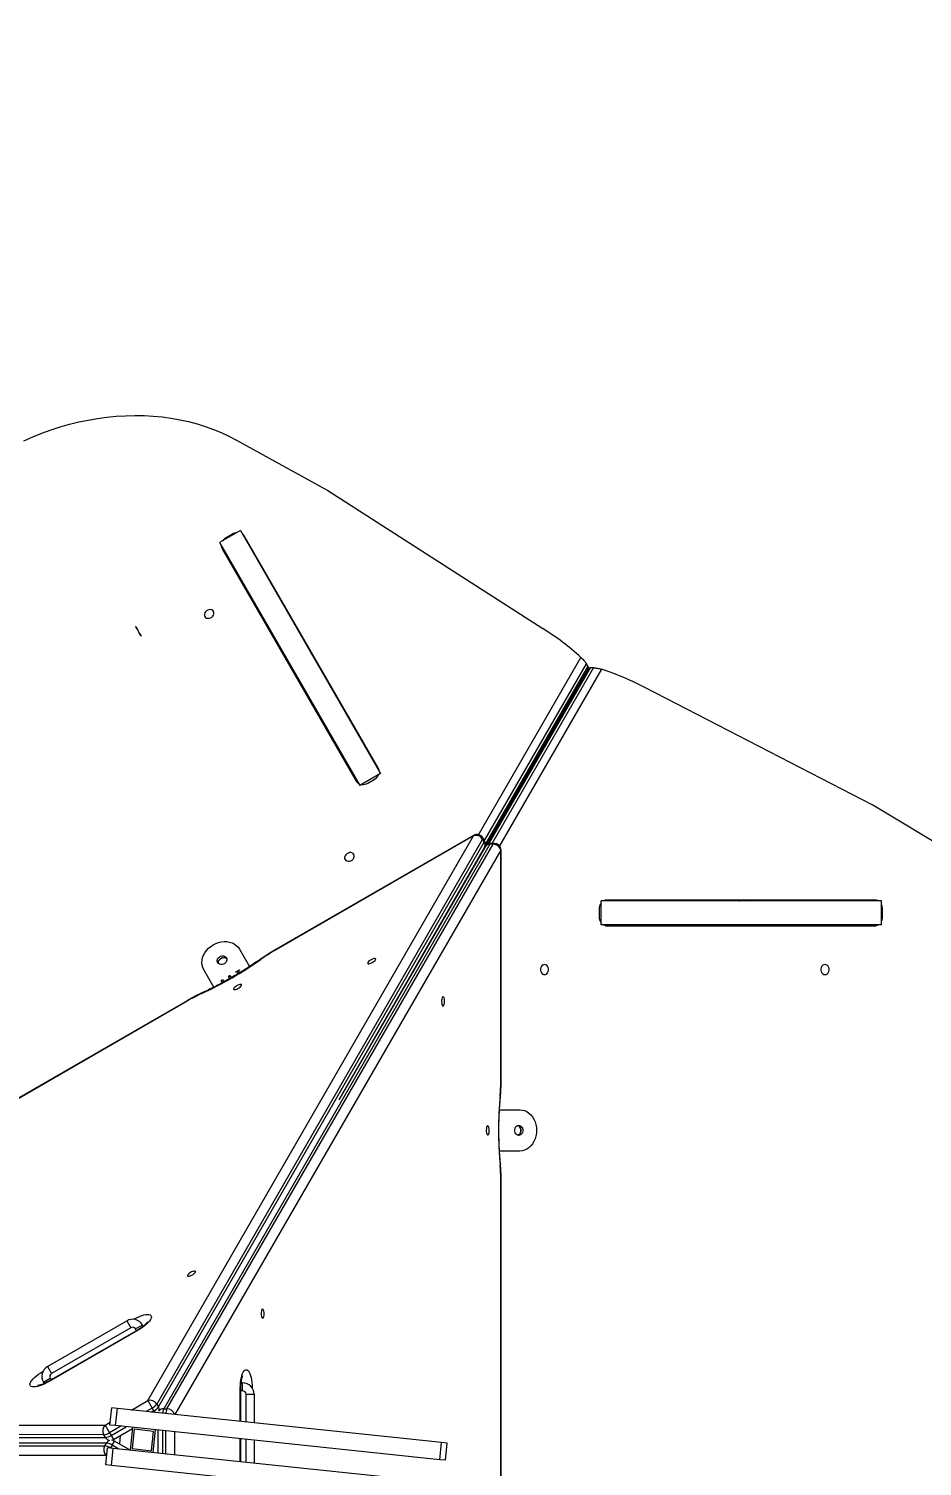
# Model space of a CAD drawing. Header units: millimetres. Extents: x -10881 to 8954, y -8695 to 5624.
# Drawn here: x -1086 to -306, y -1479 to -223 of the extents above; entities that cross this region are included whole.
import ezdxf

# ---------------------------------------------------------------- set-up
doc = ezdxf.new("R2010")
doc.units = ezdxf.units.MM
for name, color, linetype in [('DIKOM_ОБЪЕКТ', 7, 'Continuous'), ('DIKOM_РАЗМЕР_ЗОНА', 7, 'Continuous'), ('DIKOM_РАЗМЕР_ОБЪЕКТА', 7, 'Continuous')]:
    doc.layers.add(name, color=color, linetype=linetype)
doc.styles.add('style1', font='arial.ttf', dxfattribs={"width": 0.8})
doc.dimstyles.new('1-50', dxfattribs={"dimtxt": 300, "dimasz": 200, "dimexe": 100, "dimexo": 0, "dimgap": 100, "dimtad": 1, "dimtxsty": 'style1', "dimcen": 200, "dimclrd": 7, "dimclre": 7, "dimclrt": 7, "dimadec": 1, "dimazin": 2, "dimtfac": 1, "dimtmove": 0, "dimatfit": 2, "dimfxl": 0, "dimlwd": 25, "dimlwe": 18, "dimarcsym": 0})

# ---------------------------------------------------------------- blocks, each defined once
blk = doc.blocks.new('*D10')
at = {"layer": 'Defpoints', "color": 0, "transparency": 16777216}
for p in [(-7152.7, 2730.8), (7385.2, 911.3), (7385.2, -7693.8)]:
    blk.add_point(p, dxfattribs=at)
at = {"layer": 'DIKOM_РАЗМЕР_ОБЪЕКТА', "color": 7, "lineweight": 18, "transparency": 16777216}
for p, q in [((-7152.7, 2730.8), (-7152.7, -7793.8)), ((7385.2, 911.3), (7385.2, -7793.8))]:
    blk.add_line(p, q, dxfattribs=at)
at = {"layer": 'DIKOM_РАЗМЕР_ОБЪЕКТА', "color": 7, "lineweight": 25, "transparency": 16777216}
blk.add_line((-6952.7, -7693.8), (7185.2, -7693.8), dxfattribs=at)
at = {"layer": 'DIKOM_РАЗМЕР_ОБЪЕКТА', "color": 7, "transparency": 16777216}
for points in [[(-6952.7, -7660.4), (-6952.7, -7727.1), (-7152.7, -7693.8)], [(7185.2, -7660.4), (7185.2, -7727.1), (7385.2, -7693.8)]]:
    blk.add_solid(points, dxfattribs=at)
at = {"layer": 'DIKOM_РАЗМЕР_ОБЪЕКТА', "color": 7, "transparency": 16777216, "insert": (116.2, -7440.6), "char_height": 300, "attachment_point": 5, "style": 'style1'}
blk.add_mtext('14500', dxfattribs=at)
blk = doc.blocks.new('*D12')
at = {"layer": 'Defpoints', "color": 0, "transparency": 16777216}
for p in [(-9113.3, 3014), (8954.2, 2756.5), (8954.2, -8594.5)]:
    blk.add_point(p, dxfattribs=at)
at = {"layer": 'DIKOM_РАЗМЕР_ЗОНА', "color": 7, "lineweight": 18, "transparency": 16777216}
for p, q in [((-9113.3, 3014), (-9113.3, -8694.5)), ((8954.2, 2756.5), (8954.2, -8694.5))]:
    blk.add_line(p, q, dxfattribs=at)
at = {"layer": 'DIKOM_РАЗМЕР_ЗОНА', "color": 7, "lineweight": 25, "transparency": 16777216}
blk.add_line((-8913.3, -8594.5), (8754.2, -8594.5), dxfattribs=at)
at = {"layer": 'DIKOM_РАЗМЕР_ЗОНА', "color": 7, "transparency": 16777216}
for points in [[(-8913.3, -8561.2), (-8913.3, -8627.8), (-9113.3, -8594.5)], [(8754.2, -8561.2), (8754.2, -8627.8), (8954.2, -8594.5)]]:
    blk.add_solid(points, dxfattribs=at)
at = {"layer": 'DIKOM_РАЗМЕР_ЗОНА', "color": 7, "transparency": 16777216, "insert": (-79.6, -8341.3), "char_height": 300, "attachment_point": 5, "style": 'style1'}
blk.add_mtext('18000', dxfattribs=at)

msp = doc.modelspace()

# ---------------------------------------------------------------- linework, layer by layer
at = {"layer": 'DIKOM_ОБЪЕКТ', "color": 7, "linetype": 'Continuous', "lineweight": 15}
for p, q in [((-904.824, -582.683), (-825.068, -626.677)), ((-825.068, -626.677), (-637.178, -747.281)), ((-901.431, -661.777), (-919.618, -672.277)), ((-908.162, -664.719), (-913.704, -667.919)), ((-907.753, -665.427), (-908.162, -664.719)), ((-901.431, -661.777), (-778.881, -874.04)), ((-919.618, -672.277), (-797.068, -884.54)), ((-917.365, -677.58), (-800.125, -880.645)), ((-913.704, -667.919), (-913.296, -668.627)), ((-780.726, -869.445), (-897.966, -666.38)), ((-896.327, -712.753), (-913.766, -682.548)), ((-881.304, -738.639), (-881.91, -738.989)), ((-878.881, -743.067), (-878.972, -742.901)), ((-872.107, -755.968), (-871.501, -755.618)), ((-870.46, -758.82), (-869.854, -758.47)), ((-842.507, -763.837), (-841.294, -764.537)), ((-841.294, -764.537), (-842.507, -763.837)), ((-838.294, -769.733), (-839.507, -769.033)), ((-838.294, -769.734), (-839.507, -769.034)), ((-838.294, -769.735), (-839.506, -769.035)), ((-838.294, -769.735), (-839.506, -769.035)), ((-693.283, -927.396), (-603.867, -772.523)), ((-599.165, -778.035), (-688.295, -932.414)), ((-599.165, -778.035), (-597.723, -780.532)), ((-687.714, -937.737), (-597.427, -781.356)), ((-687.346, -935.764), (-597.723, -780.532)), ((-596.735, -781.768), (-685.829, -936.083)), ((-595.868, -781.603), (-684.702, -935.468)), ((-681.556, -935.012), (-592.985, -781.603)), ((-585.86, -782.919), (-674.935, -937.202)), ((-592.985, -781.603), (-595.868, -781.603)), ((-348.953, -901.561), (-547.344, -799.146)), ((-643.611, -861.349), (-642.914, -861.752)), ((-806.594, -868.039), (-807.201, -868.389)), ((-778.881, -874.04), (-797.068, -884.54)), ((-789.929, -882.305), (-784.386, -879.105)), ((-650.414, -874.743), (-651.112, -874.34)), ((-651.111, -874.339), (-650.414, -874.742)), ((-664.329, -898.844), (-665.026, -898.441)), ((-270.976, -948.635), (-348.953, -901.561)), ((-982.266, -1421.76), (-697.602, -928.295)), ((-697.764, -928.014), (-871.528, -1028.336)), ((-697.602, -928.295), (-871.366, -1028.618)), ((-697.764, -928.014), (-697.602, -928.295)), ((-689.757, -931.421), (-974.421, -1424.886)), ((-973.002, -1427.343), (-688.338, -933.878)), ((-683.362, -935.781), (-968.383, -1429.04)), ((-965.546, -1429.04), (-680.525, -935.781)), ((-673.895, -941.012), (-958.779, -1434.032)), ((-687.603, -938.01), (-815.353, -1159.095)), ((-787.654, -1111.158), (-688.148, -938.665)), ((-688.338, -933.878), (-689.757, -931.421)), ((-688.149, -932.667), (-689.568, -930.21)), ((-680.525, -935.781), (-683.362, -935.781)), ((-679.571, -935.012), (-682.408, -935.012)), ((-673.895, -1141.657), (-673.895, -941.012)), ((-673.895, -941.012), (-673.571, -941.012)), ((-673.571, -1141.657), (-673.571, -941.012)), ((-586.269, -1006.244), (-586.269, -985.244)), ((-341.169, -985.244), (-586.269, -985.244)), ((-346.888, -984.544), (-581.367, -984.544)), ((-459.018, -985.244), (-460.231, -984.544)), ((-429.018, -985.244), (-430.231, -984.544)), ((-341.169, -1006.244), (-341.169, -985.244)), ((-587.903, -992.544), (-587.903, -998.944)), ((-340.352, -992.544), (-341.169, -992.544)), ((-341.169, -998.944), (-340.352, -998.944)), ((-340.352, -998.944), (-340.352, -992.544)), ((-341.169, -1006.244), (-586.269, -1006.244)), ((-581.367, -1006.944), (-346.888, -1006.944)), ((-567.216, -1006.944), (-567.216, -1006.244)), ((-440.697, -1006.244), (-440.697, -1006.944)), ((-437.403, -1006.244), (-437.403, -1006.944)), ((-422.661, -1006.46), (-422.656, -1006.244)), ((-417.797, -1006.944), (-417.797, -1006.244)), ((-902.237, -1027.35), (-893.408, -1042.643)), ((-871.528, -1028.336), (-871.366, -1028.618)), ((-924.585, -1060.644), (-933.414, -1045.35)), ((-918.129, -1054.671), (-917.046, -1054.046)), ((-917.049, -1056.541), (-918.129, -1054.671)), ((-917.985, -1054.919), (-916.902, -1054.294)), ((-917.046, -1054.046), (-915.966, -1055.916)), ((-915.966, -1055.916), (-912.598, -1053.972)), ((-912.598, -1053.972), (-912.476, -1054.183)), ((-911.756, -1053.486), (-910.553, -1052.791)), ((-911.626, -1053.711), (-911.756, -1053.486)), ((-911.633, -1050.921), (-910.551, -1050.296)), ((-910.553, -1052.791), (-911.633, -1050.921)), ((-911.49, -1051.169), (-910.407, -1050.544)), ((-910.41, -1053.04), (-910.553, -1052.791)), ((-910.551, -1050.296), (-909.471, -1052.166)), ((-909.471, -1052.166), (-906.103, -1050.222)), ((-909.327, -1052.415), (-909.471, -1052.166)), ((-906.103, -1050.222), (-905.97, -1050.452)), ((-905.379, -1047.309), (-902.131, -1045.434)), ((-905.265, -1047.506), (-905.379, -1047.309)), ((-904.686, -1047.241), (-902.623, -1046.05)), ((-903.113, -1048.733), (-903.557, -1047.964)), ((-902.475, -1047.339), (-902.042, -1048.089)), ((-902.131, -1045.434), (-902.017, -1045.631)), ((-918.251, -1057.236), (-917.049, -1056.541)), ((-915.822, -1056.165), (-915.966, -1055.916)), ((-947.915, -1072.439), (-1339.182, -1298.336)), ((-947.753, -1072.72), (-1339.019, -1298.618)), ((-947.915, -1072.439), (-947.753, -1072.72)), ((-673.895, -1141.657), (-673.571, -1141.657)), ((-675.021, -1167.759), (-657.362, -1167.759)), ((-657.362, -1203.759), (-675.02, -1203.759)), ((-673.895, -1681.657), (-673.895, -1229.862)), ((-673.571, -1229.862), (-673.895, -1229.862)), ((-673.571, -1681.657), (-673.571, -1229.862)), ((-1069.835, -1392.094), (-1000.553, -1352.094)), ((-1000.553, -1352.094), (-997.053, -1358.156)), ((-992.954, -1359.254), (-986.892, -1355.754)), ((-986.892, -1355.754), (-986.263, -1356.844)), ((-990.823, -1359.915), (-1068.765, -1404.915)), ((-990.634, -1360.244), (-1068.576, -1405.244)), ((-997.053, -1358.156), (-1066.335, -1398.156)), ((-992.135, -1360.673), (-992.954, -1359.254)), ((-990.823, -1359.915), (-990.634, -1360.244)), ((-986.046, -1356.653), (-986.328, -1356.731)), ((-1069.835, -1392.094), (-1066.335, -1398.156)), ((-1073.77, -1396.247), (-1073.758, -1396.241)), ((-1073.495, -1405.754), (-1067.433, -1402.254)), ((-1072.803, -1406.953), (-1073.495, -1405.754)), ((-1068.765, -1404.915), (-1068.576, -1405.244)), ((-1067.433, -1402.254), (-1066.613, -1403.673)), ((-900.825, -1406.244), (-899.44, -1406.244)), ((-899.44, -1413.244), (-899.44, -1406.244)), ((-901.458, -1440.056), (-901.458, -1410.759)), ((-901.079, -1410.759), (-901.458, -1410.759)), ((-901.079, -1440.096), (-901.079, -1410.759)), ((-899.44, -1413.244), (-901.079, -1413.244)), ((-896.44, -1416.244), (-889.44, -1416.244)), ((-896.44, -1440.584), (-896.44, -1416.244)), ((-891.07, -1410.759), (-891.07, -1410.773)), ((-889.44, -1416.244), (-889.44, -1441.32)), ((-1015.4, -1443.163), (-1013.832, -1428.245)), ((-1008.859, -1428.768), (-1013.832, -1428.245)), ((-1010.427, -1443.686), (-1008.859, -1428.768)), ((-725.599, -1458.54), (-1008.859, -1428.768)), ((-996.63, -1430.053), (-982.266, -1421.76)), ((-978.454, -1428.362), (-983.732, -1431.409)), ((-982.266, -1421.76), (-978.454, -1428.362)), ((-978.931, -1431.914), (-977.035, -1430.819)), ((-977.035, -1430.819), (-978.454, -1428.362)), ((-977.035, -1430.819), (-976.24, -1432.196)), ((-974.421, -1424.886), (-973.002, -1427.343)), ((-968.383, -1429.04), (-965.546, -1429.04)), ((-1589.17, -1443.042), (-1019.485, -1443.249)), ((-1019.485, -1443.249), (-1015.145, -1440.743)), ((-1019.485, -1443.249), (-1015.674, -1449.85)), ((-1005.833, -1444.169), (-1015.674, -1449.85)), ((-1010.427, -1443.686), (-1015.4, -1443.163)), ((-727.167, -1473.458), (-1010.427, -1443.686)), ((-1020.701, -1451.605), (-1590.386, -1451.399)), ((-1588.967, -1453.856), (-1019.282, -1454.063)), ((-1019.282, -1454.063), (-1020.701, -1451.605)), ((-1015.674, -1449.85), (-1014.255, -1452.308)), ((-1014.255, -1452.308), (-1001.032, -1444.673)), ((-1014.255, -1452.308), (-1012.229, -1455.817)), ((-1012.229, -1455.817), (-995.611, -1446.223)), ((-1006.316, -1452.403), (-1007.077, -1459.646)), ((-995.509, -1445.254), (-997.6, -1465.144)), ((-994.174, -1446.902), (-995.951, -1463.809)), ((-977.267, -1448.679), (-994.174, -1446.902)), ((-979.044, -1465.586), (-977.267, -1448.679)), ((-977.709, -1467.235), (-975.619, -1447.344)), ((-973.429, -1447.575), (-973.429, -1467.685)), ((-969.377, -1448), (-969.377, -1468.111)), ((-966.539, -1468.409), (-966.539, -1448.299)), ((-958.917, -1449.1), (-958.917, -1469.21)), ((-901.458, -1475.249), (-901.458, -1455.139)), ((-901.079, -1475.289), (-901.079, -1455.179)), ((-896.44, -1475.777), (-896.44, -1455.666)), ((-889.44, -1456.402), (-889.44, -1476.512)), ((-1589.546, -1461.575), (-1019.861, -1461.368)), ((-1018.442, -1458.911), (-1588.127, -1459.117)), ((-1019.861, -1461.368), (-1018.442, -1458.911)), ((-1019.058, -1477.972), (-1017.49, -1463.054)), ((-1018.645, -1469.725), (-1018.09, -1468.764)), ((-1012.517, -1463.576), (-1017.49, -1463.054)), ((-1014.948, -1463.321), (-1014.834, -1463.123)), ((-1013.415, -1460.666), (-1014.834, -1463.123)), ((-1014.834, -1463.123), (-1014.39, -1463.38)), ((-1014.085, -1478.494), (-1012.517, -1463.576)), ((-1013.415, -1460.666), (-1011.389, -1457.157)), ((-1007.452, -1464.109), (-1013.415, -1460.666)), ((-729.257, -1493.348), (-1012.517, -1463.576)), ((-997.597, -1465.119), (-1011.389, -1457.157)), ((-995.951, -1463.809), (-979.044, -1465.586)), ((-727.167, -1473.458), (-725.599, -1458.54)), ((-720.626, -1459.063), (-725.599, -1458.54)), ((-722.194, -1473.98), (-720.626, -1459.063)), ((-1018.645, -1469.725), (-1588.33, -1469.931)), ((-1014.085, -1478.494), (-1019.058, -1477.972)), ((-1018.217, -1469.972), (-1018.645, -1469.725)), ((-730.825, -1508.266), (-1014.085, -1478.494)), ((-722.194, -1473.98), (-727.167, -1473.458))]:
    msp.add_line(p, q, dxfattribs=at)
at = {"layer": 'DIKOM_ОБЪЕКТ', "color": 7, "linetype": 'Continuous', "lineweight": 15, "flags": 128}
for points in [[(-1090.523, -583.242), (-1082.72, -579.8), (-1074.821, -576.635), (-1066.838, -573.751), (-1058.786, -571.155), (-1050.678, -568.851), (-1042.53, -566.843), (-1034.354, -565.134), (-1026.166, -563.727), (-1017.979, -562.624), (-1009.808, -561.829), (-1001.666, -561.341), (-993.569, -561.162), (-985.53, -561.292), (-977.563, -561.732), (-969.683, -562.479), (-961.902, -563.533), (-954.234, -564.892), (-946.693, -566.554), (-939.292, -568.516), (-932.043, -570.774), (-924.96, -573.324), (-918.054, -576.163), (-911.338, -579.284), (-904.824, -582.683)], [(-924.868, -732.383), (-925.529, -731.595), (-926.445, -731.049), (-927.542, -730.79), (-928.731, -730.837), (-929.915, -731.189), (-931, -731.815), (-931.896, -732.665), (-932.532, -733.671), (-932.856, -734.751), (-932.841, -735.817), (-932.489, -736.783), (-931.828, -737.571), (-930.912, -738.117), (-929.816, -738.377), (-928.627, -738.329), (-927.442, -737.978), (-926.357, -737.352), (-925.461, -736.501), (-924.825, -735.495), (-924.501, -734.415), (-924.516, -733.349), (-924.868, -732.383)], [(-856.294, -738.556), (-856.569, -738.398), (-857.507, -737.856)], [(-988.071, -753.935), (-988.164, -753.775), (-988.435, -753.305), (-988.865, -752.561), (-989.421, -751.598), (-990.062, -750.487), (-990.742, -749.31), (-991.408, -748.156), (-992.013, -747.108), (-992.511, -746.247), (-992.864, -745.634), (-993.048, -745.316), (-993.048, -745.315), (-992.865, -745.633), (-992.511, -746.246), (-992.013, -747.108), (-991.409, -748.155), (-990.742, -749.309), (-990.063, -750.486), (-989.422, -751.597), (-988.865, -752.56), (-988.435, -753.305), (-988.164, -753.775), (-988.071, -753.935)], [(-838.294, -769.734), (-838.539, -769.592), (-839.507, -769.034)], [(-839.507, -769.034), (-838.539, -769.592), (-838.294, -769.734)], [(-838.294, -769.735), (-838.564, -769.579), (-839.506, -769.035)], [(-839.506, -769.035), (-838.564, -769.578), (-838.294, -769.735)], [(-689.568, -930.21), (-689.489, -930.724), (-689.757, -931.421)], [(-688.338, -933.878), (-688.071, -933.182), (-688.149, -932.667)], [(-682.408, -935.012), (-682.893, -935.201), (-683.362, -935.781)], [(-680.525, -935.781), (-680.055, -935.201), (-679.571, -935.012)], [(-802.318, -944.646), (-802.979, -943.858), (-803.895, -943.312), (-804.991, -943.053), (-806.18, -943.1), (-807.365, -943.452), (-808.45, -944.078), (-809.346, -944.928), (-809.982, -945.934), (-810.306, -947.014), (-810.291, -948.08), (-809.939, -949.046), (-809.278, -949.834), (-808.362, -950.38), (-807.265, -950.64), (-806.076, -950.592), (-804.892, -950.241), (-803.807, -949.615), (-802.911, -948.764), (-802.275, -947.758), (-801.951, -946.679), (-801.966, -945.612), (-802.318, -944.646)], [(-465.02, -985.244), (-465.319, -985.072), (-466.096, -984.623), (-466.232, -984.544)], [(-466.232, -984.544), (-466.097, -984.623), (-465.32, -985.071), (-465.02, -985.244)], [(-465.018, -985.244), (-465.293, -985.086), (-466.071, -984.637), (-466.231, -984.544)], [(-466.231, -984.544), (-466.071, -984.636), (-465.294, -985.085), (-465.019, -985.244)], [(-460.231, -984.544), (-459.822, -984.781), (-459.018, -985.244)], [(-933.414, -1045.35), (-934.304, -1043.443), (-934.858, -1041.391), (-935.066, -1039.236), (-934.923, -1037.023), (-934.431, -1034.796), (-933.602, -1032.601), (-932.451, -1030.482), (-931.003, -1028.482), (-929.286, -1026.643), (-927.337, -1025.001), (-925.193, -1023.59), (-922.9, -1022.439), (-920.503, -1021.571), (-918.052, -1021.004), (-915.596, -1020.75), (-913.185, -1020.813), (-910.869, -1021.192), (-908.695, -1021.88), (-906.707, -1022.863), (-904.944, -1024.12), (-903.445, -1025.626), (-902.237, -1027.35)], [(-913.606, -1034.859), (-913.253, -1035.827), (-913.237, -1036.895), (-913.56, -1037.976), (-914.195, -1038.983), (-915.092, -1039.834), (-916.176, -1040.46), (-917.361, -1040.811), (-918.551, -1040.857), (-919.649, -1040.597), (-920.565, -1040.049), (-921.227, -1039.259), (-921.58, -1038.291), (-921.596, -1037.224), (-921.273, -1036.143), (-920.638, -1035.136), (-919.741, -1034.285), (-918.657, -1033.659), (-917.472, -1033.308), (-916.282, -1033.261), (-915.185, -1033.522), (-914.268, -1034.07), (-913.606, -1034.859)], [(-920.686, -1039.942), (-920.719, -1039.784), (-920.734, -1038.716), (-920.411, -1037.635), (-919.776, -1036.628), (-918.88, -1035.777), (-917.795, -1035.151), (-916.61, -1034.8), (-915.421, -1034.754), (-914.323, -1035.015), (-913.406, -1035.562), (-913.286, -1035.669)], [(-913.278, -1035.703), (-913.373, -1035.619), (-914.289, -1035.073), (-915.386, -1034.814), (-916.575, -1034.861), (-917.76, -1035.213), (-918.844, -1035.839), (-919.741, -1036.689), (-920.377, -1037.695), (-920.7, -1038.775), (-920.685, -1039.841), (-920.66, -1039.965)], [(-884.157, -1036.391), (-883.94, -1036.316), (-883.54, -1036.383)], [(-790.146, -1039.926), (-789.801, -1040.169), (-789.178, -1040.212), (-788.334, -1040.052), (-787.343, -1039.704), (-786.293, -1039.197), (-785.278, -1038.577), (-784.387, -1037.9), (-783.701, -1037.225), (-783.279, -1036.612), (-783.16, -1036.116), (-783.353, -1035.781), (-783.842, -1035.636), (-784.584, -1035.695), (-785.512, -1035.952), (-786.544, -1036.385), (-787.588, -1036.954), (-788.552, -1037.61), (-789.349, -1038.294), (-789.91, -1038.945), (-790.183, -1039.506), (-790.146, -1039.926)], [(-635.698, -1049.644), (-634.685, -1049.466), (-633.754, -1048.946), (-632.981, -1048.126), (-632.428, -1047.072), (-632.14, -1045.871), (-632.14, -1044.618), (-632.428, -1043.417), (-632.981, -1042.363), (-633.754, -1041.543), (-634.685, -1041.023), (-635.698, -1040.844), (-636.711, -1041.023), (-637.641, -1041.543), (-638.415, -1042.363), (-638.968, -1043.417), (-639.256, -1044.618), (-639.256, -1045.871), (-638.968, -1047.072), (-638.415, -1048.126), (-637.641, -1048.946), (-636.711, -1049.466), (-635.698, -1049.644)], [(-390.597, -1049.644), (-389.585, -1049.466), (-388.654, -1048.946), (-387.881, -1048.126), (-387.328, -1047.072), (-387.039, -1045.871), (-387.039, -1044.618), (-387.328, -1043.417), (-387.881, -1042.363), (-388.654, -1041.543), (-389.585, -1041.023), (-390.597, -1040.844), (-391.61, -1041.023), (-392.541, -1041.543), (-393.314, -1042.363), (-393.867, -1043.417), (-394.156, -1044.618), (-394.156, -1045.871), (-393.867, -1047.072), (-393.314, -1048.126), (-392.541, -1048.946), (-391.61, -1049.466), (-390.597, -1049.644)], [(-934.625, -1065.529), (-934.799, -1065.68), (-934.941, -1066.059)], [(-907.342, -1062.509), (-906.997, -1062.751), (-906.375, -1062.794), (-905.53, -1062.635), (-904.539, -1062.286), (-903.49, -1061.779), (-902.474, -1061.16), (-901.584, -1060.482), (-900.897, -1059.807), (-900.475, -1059.195), (-900.356, -1058.698), (-900.55, -1058.363), (-901.039, -1058.219), (-901.78, -1058.278), (-902.708, -1058.535), (-903.74, -1058.967), (-904.785, -1059.537), (-905.748, -1060.192), (-906.546, -1060.876), (-907.106, -1061.528), (-907.38, -1062.088), (-907.342, -1062.509)], [(-724.299, -1076.973), (-723.916, -1076.795), (-723.567, -1076.278), (-723.283, -1075.467), (-723.09, -1074.434), (-723.004, -1073.272), (-723.033, -1072.083), (-723.174, -1070.973), (-723.415, -1070.041), (-723.735, -1069.369), (-724.105, -1069.018), (-724.492, -1069.018), (-724.862, -1069.369), (-725.182, -1070.041), (-725.423, -1070.973), (-725.564, -1072.083), (-725.593, -1073.272), (-725.507, -1074.434), (-725.314, -1075.467), (-725.03, -1076.278), (-724.681, -1076.795), (-724.299, -1076.973)], [(-674.232, -1156.622), (-674.275, -1156.396), (-674.533, -1156.083)], [(-657.362, -1167.759), (-655.265, -1167.943), (-653.211, -1168.489), (-651.241, -1169.386), (-649.396, -1170.617), (-647.713, -1172.156), (-646.226, -1173.972), (-644.967, -1176.028), (-643.959, -1178.282), (-643.224, -1180.688), (-642.778, -1183.198), (-642.628, -1185.759), (-642.778, -1188.321), (-643.224, -1190.831), (-643.959, -1193.237), (-644.967, -1195.491), (-646.226, -1197.547), (-647.713, -1199.363), (-649.396, -1200.902), (-651.241, -1202.133), (-653.211, -1203.03), (-655.265, -1203.576), (-657.362, -1203.759)], [(-685.257, -1181.759), (-685.64, -1181.937), (-685.989, -1182.454), (-686.273, -1183.265), (-686.466, -1184.298), (-686.552, -1185.46), (-686.523, -1186.649), (-686.382, -1187.759), (-686.141, -1188.692), (-685.821, -1189.363), (-685.451, -1189.715), (-685.064, -1189.715), (-684.694, -1189.363), (-684.374, -1188.692), (-684.133, -1187.759), (-683.991, -1186.649), (-683.962, -1185.46), (-684.049, -1184.298), (-684.242, -1183.265), (-684.526, -1182.454), (-684.875, -1181.937), (-685.257, -1181.759)], [(-658.181, -1181.359), (-657.166, -1181.538), (-656.233, -1182.058), (-655.459, -1182.878), (-654.904, -1183.932), (-654.616, -1185.133), (-654.616, -1186.386), (-654.904, -1187.587), (-655.459, -1188.641), (-656.233, -1189.461), (-657.166, -1189.981), (-658.181, -1190.159), (-659.195, -1189.981), (-660.128, -1189.461), (-660.903, -1188.641), (-661.457, -1187.587), (-661.746, -1186.386), (-661.746, -1185.133), (-661.457, -1183.932), (-660.903, -1182.878), (-660.128, -1182.058), (-659.195, -1181.538), (-658.181, -1181.359)], [(-659.075, -1190.022), (-658.955, -1189.981), (-658.024, -1189.461), (-657.251, -1188.641), (-656.698, -1187.587), (-656.41, -1186.386), (-656.41, -1185.133), (-656.698, -1183.932), (-657.251, -1182.878), (-658.024, -1182.058), (-658.955, -1181.538), (-659.075, -1181.497)], [(-659.042, -1181.487), (-658.889, -1181.538), (-657.957, -1182.058), (-657.182, -1182.878), (-656.628, -1183.932), (-656.339, -1185.133), (-656.339, -1186.386), (-656.628, -1187.587), (-657.182, -1188.641), (-657.957, -1189.461), (-658.889, -1189.981), (-659.042, -1190.032)], [(-674.232, -1214.897), (-674.275, -1215.123), (-674.533, -1215.435)], [(-947.61, -1312.89), (-947.265, -1313.133), (-946.642, -1313.176), (-945.798, -1313.017), (-944.807, -1312.668), (-943.757, -1312.161), (-942.742, -1311.542), (-941.852, -1310.864), (-941.165, -1310.189), (-940.743, -1309.576), (-940.624, -1309.08), (-940.817, -1308.745), (-941.307, -1308.601), (-942.048, -1308.659), (-942.976, -1308.917), (-944.008, -1309.349), (-945.052, -1309.918), (-946.016, -1310.574), (-946.813, -1311.258), (-947.374, -1311.909), (-947.648, -1312.47), (-947.61, -1312.89)], [(-881.961, -1349.823), (-881.578, -1349.646), (-881.229, -1349.128), (-880.945, -1348.317), (-880.752, -1347.285), (-880.666, -1346.122), (-880.695, -1344.933), (-880.836, -1343.823), (-881.077, -1342.891), (-881.397, -1342.219), (-881.767, -1341.868), (-882.154, -1341.868), (-882.524, -1342.219), (-882.844, -1342.891), (-883.085, -1343.823), (-883.226, -1344.933), (-883.255, -1346.122), (-883.169, -1347.285), (-882.976, -1348.317), (-882.692, -1349.128), (-882.343, -1349.646), (-881.961, -1349.823)], [(-994.982, -1350.77), (-993.733, -1350.105), (-991.628, -1349.089), (-989.558, -1348.222), (-987.571, -1347.523), (-985.71, -1347.007), (-984.016, -1346.686), (-982.529, -1346.568), (-981.281, -1346.655), (-980.3, -1346.945), (-979.607, -1347.432), (-979.219, -1348.104), (-979.144, -1348.947), (-979.383, -1349.942), (-979.932, -1351.066), (-980.778, -1352.296), (-981.902, -1353.602), (-983.279, -1354.956), (-984.879, -1356.327), (-986.665, -1357.686), (-988.597, -1359.001), (-990.634, -1360.244)], [(-1068.576, -1405.244), (-1070.67, -1406.386), (-1072.776, -1407.402), (-1074.845, -1408.269), (-1076.833, -1408.969), (-1078.694, -1409.484), (-1080.387, -1409.805), (-1081.874, -1409.923), (-1083.123, -1409.836), (-1084.104, -1409.546), (-1084.796, -1409.059), (-1085.185, -1408.387), (-1085.26, -1407.544), (-1085.02, -1406.549), (-1084.471, -1405.425), (-1083.625, -1404.196), (-1082.501, -1402.89), (-1081.124, -1401.536), (-1079.525, -1400.164), (-1077.739, -1398.805), (-1075.806, -1397.49), (-1073.77, -1396.247)], [(-1073.036, -1406.548), (-1073.626, -1407.078), (-1073.956, -1407.398)], [(-901.458, -1410.759), (-901.4, -1408.375), (-901.227, -1406.043), (-900.944, -1403.817), (-900.555, -1401.746), (-900.071, -1399.877), (-899.502, -1398.25), (-898.861, -1396.903), (-898.162, -1395.865), (-897.42, -1395.161), (-896.652, -1394.804), (-895.876, -1394.804), (-895.108, -1395.161), (-894.366, -1395.865), (-893.667, -1396.903), (-893.026, -1398.25), (-892.456, -1399.877), (-891.972, -1401.746), (-891.584, -1403.817), (-891.301, -1406.043), (-891.128, -1408.375), (-891.07, -1410.759)], [(-900.357, -1406.244), (-900.521, -1405.469), (-900.633, -1405.023)]]:
    msp.add_lwpolyline(points, dxfattribs=at)
at = {"layer": 'DIKOM_ОБЪЕКТ', "color": 7, "linetype": 'Continuous', "lineweight": 15}
for centre, radius, start, end in [((-903.427, -672.842), 9.402, 95.936468, 120.239869), ((-902.793, -669.209), 5.596, 30.373203, 58.969067), ((-912.5, -674.813), 5.596, 181.030933, 209.626797), ((-909.038, -676.081), 9.402, 119.760131, 144.063532), ((-898.468, -676.7), 5.596, 30.373203, 58.969067), ((-908.176, -682.304), 5.596, 181.030933, 209.626797), ((-898.086, -714.479), 2.456, 32.270831, 74.421751), ((-883.38, -739.95), 2.456, 32.270831, 74.421751), ((-764.712, -950.184), 239.655, 47.844052, 57.848759), ((-659.297, -1011.046), 239.655, 62.151241, 72.155942), ((-788.826, -871.211), 9.057, 299.357891, 334.963204), ((-785.59, -872.211), 5.596, 1.030933, 29.626797), ((-795.297, -877.815), 5.596, 210.373203, 238.969067), ((-794.545, -874.513), 9.057, 265.036796, 300.642109), ((-694.764, -933.21), 6, 30, 120), ((-695.654, -934.814), 6.803, 29.916702, 106.637589), ((-692.334, -936.434), 4.743, 331.938041, 32.608347), ((-693.346, -935.667), 6, 330.020759, 30), ((-682.408, -941.012), 6, 90, 149.979241), ((-683.578, -940.52), 4.743, 87.391653, 148.061959), ((-680.515, -942.585), 6.803, 13.362411, 90.083298), ((-679.571, -941.012), 6, 0, 90), ((-578.847, -992.443), 9.057, 145.036796, 180.642109), ((-581.331, -990.14), 5.596, 90.373203, 118.969067), ((-355.574, -990.14), 5.596, 61.030933, 89.626797), ((-346.924, -990.14), 5.596, 61.030933, 89.626797), ((-349.754, -992.505), 9.402, 359.760131, 24.063532), ((-578.847, -999.046), 9.057, 179.357891, 214.963204), ((-349.754, -998.984), 9.402, 335.936468, 0.239869), ((-581.331, -1001.349), 5.596, 241.030933, 269.626797), ((-417.894, -1008.698), 2.456, 45.578249, 87.729169), ((-388.482, -1008.698), 2.456, 45.578249, 87.729169), ((-355.574, -1001.349), 5.596, 270.373203, 298.969067), ((-346.924, -1001.349), 5.596, 270.373203, 298.969067), ((-790.683, -1168.55), 161.526, 119.966868, 125.090734), ((-1076.312, -761.844), 335.458, 294.924743, 305.075257), ((-866.909, -1212.559), 161.526, 114.909266, 120.033132), ((-835.422, -1141.751), 161.526, 354.909266, 0.033132), ((-340.39, -1185.759), 335.458, 174.924743, 185.075257), ((-835.422, -1229.768), 161.526, 359.966868, 5.090734), ((-995.553, -1360.754), 10, 30, 120), ((-995.553, -1360.754), 3, 30, 120), ((-1064.835, -1400.754), 10, 120, 210), ((-1064.835, -1400.754), 3, 120, 210), ((-899.44, -1416.244), 10, 0, 90), ((-899.44, -1416.244), 3, 0, 90), ((-980.318, -1428.279), 6.803, 29.916702, 106.637589), ((-983.763, -1418.124), 11.532, 297.408445, 324.104469), ((-982.344, -1420.582), 11.532, 297.408445, 324.104469), ((-977.292, -1429.973), 5.032, 348.727496, 31.506741), ((-968.575, -1433.879), 4.843, 87.735419, 138.72533), ((-958.868, -1433.409), 10.471, 155.335808, 177.339206), ((-956.606, -1433.302), 9.904, 154.511432, 179.523153), ((-965.549, -1435.877), 6.838, 15.834051, 89.972245), ((-1014.814, -1448.195), 6.803, 133.362411, 210.083298), ((-1021.885, -1440.134), 11.532, 275.895531, 302.591555), ((-1020.467, -1442.592), 11.532, 275.895531, 302.591555), ((-1014.995, -1451.809), 4.843, 207.735419, 258.72533), ((-1014.02, -1461.312), 5.032, 108.727496, 151.506741), ((-1015.229, -1450.621), 6, 285.529834, 300), ((-1014.389, -1462.353), 6, 60, 82.660871), ((-1013.974, -1464.779), 6.803, 149.916702, 226.637589), ((-1021.045, -1472.839), 11.532, 57.408445, 84.104469), ((-1019.627, -1470.382), 11.532, 57.408445, 84.104469)]:
    msp.add_arc(centre, radius, start, end, dxfattribs=at)
for points, knots in [([(-603.867, -772.523), (-603.46, -772.908), (-602.646, -773.679), (-601.348, -775.105), (-600.217, -776.483), (-599.506, -777.468), (-599.245, -777.902), (-599.165, -778.035)], [0, 0, 0, 0, 0.23411819, 0.46846853, 0.69519453, 0.90660679, 1, 1, 1, 1]), ([(-597.723, -780.532), (-597.591, -780.78), (-597.373, -781.187), (-597.447, -781.289), (-597.476, -781.328)], [0, 0, 0, 0, 0.60752634, 1, 1, 1, 1]), ([(-596.713, -781.779), (-596.718, -781.771), (-596.773, -781.672), (-596.431, -781.618), (-596, -781.606), (-595.868, -781.603)], [0, 0, 0, 0, 0.05855955, 0.71154008, 1, 1, 1, 1]), ([(-592.985, -781.603), (-592.634, -781.616), (-591.934, -781.641), (-590.449, -781.84), (-588.816, -782.14), (-587.201, -782.515), (-586.286, -782.791), (-585.86, -782.919)], [0, 0, 0, 0, 0.19676252, 0.39331011, 0.59577488, 0.8115744, 1, 1, 1, 1]), ([(-871.528, -1028.336), (-872.176, -1028.714), (-874.054, -1029.808), (-877.115, -1031.687), (-880.696, -1033.994), (-882.997, -1035.588), (-884.157, -1036.391)], [0, 0, 0, 0, 0.14869062, 0.43088733, 0.71323385, 1, 1, 1, 1]), ([(-884.157, -1036.391), (-884.966, -1036.957), (-887.314, -1038.6), (-891.291, -1041.285), (-896.111, -1044.422), (-901.022, -1047.495), (-906.007, -1050.494), (-911.052, -1053.412), (-916.14, -1056.238), (-921.256, -1058.964), (-926.385, -1061.581), (-930.846, -1063.763), (-933.587, -1065.044), (-934.625, -1065.529)], [0, 0, 0, 0, 0.051856712, 0.150434512, 0.249059351, 0.34772358, 0.446414727, 0.545120957, 0.643830801, 0.742529306, 0.841204767, 0.939845196, 1, 1, 1, 1]), ([(-903.557, -1047.964), (-903.665, -1047.787), (-903.815, -1047.541), (-904.027, -1047.232), (-904.346, -1047.095), (-904.804, -1047.255), (-905.111, -1047.422), (-905.265, -1047.506)], [0, 0, 0, 0, 0.31514467, 0.43884718, 0.5610825, 0.77893442, 1, 1, 1, 1]), ([(-902.017, -1045.631), (-902.241, -1045.759), (-902.551, -1045.936), (-902.839, -1046.287), (-902.886, -1046.649), (-902.673, -1046.972), (-902.535, -1047.227), (-902.475, -1047.339)], [0, 0, 0, 0, 0.31411639, 0.43668096, 0.55891397, 0.80574564, 1, 1, 1, 1]), ([(-934.625, -1065.529), (-935.287, -1065.839), (-937.204, -1066.737), (-940.385, -1068.321), (-944.166, -1070.31), (-946.66, -1071.726), (-947.915, -1072.439)], [0, 0, 0, 0, 0.14884355, 0.43158153, 0.71405622, 1, 1, 1, 1]), ([(-674.232, -1156.621), (-674.169, -1155.894), (-673.988, -1153.784), (-673.77, -1150.238), (-673.602, -1145.968), (-673.581, -1143.1), (-673.571, -1141.657)], [0, 0, 0, 0, 0.14884355, 0.43158153, 0.71405622, 1, 1, 1, 1]), ([(-674.232, -1214.898), (-674.317, -1213.914), (-674.566, -1211.059), (-674.903, -1206.272), (-675.209, -1200.529), (-675.415, -1194.74), (-675.52, -1188.923), (-675.525, -1183.095), (-675.428, -1177.276), (-675.231, -1171.482), (-674.933, -1165.732), (-674.592, -1160.778), (-674.331, -1157.763), (-674.232, -1156.621)], [0, 0, 0, 0, 0.05185671, 0.15043451, 0.24905935, 0.34772358, 0.44641473, 0.54512096, 0.6438308, 0.74252931, 0.84120477, 0.9398452, 1, 1, 1, 1]), ([(-673.571, -1229.862), (-673.573, -1229.111), (-673.582, -1226.938), (-673.678, -1223.348), (-673.887, -1219.093), (-674.116, -1216.303), (-674.232, -1214.898)], [0, 0, 0, 0, 0.14869062, 0.43088733, 0.71323385, 1, 1, 1, 1]), ([(-982.601, -1353.156), (-982.612, -1353.178), (-982.635, -1353.225), (-982.874, -1353.588), (-983.309, -1354.131), (-983.978, -1354.854), (-984.886, -1355.716), (-986.026, -1356.681), (-987.37, -1357.703), (-988.857, -1358.723), (-990.037, -1359.458), (-990.695, -1359.841), (-990.823, -1359.915)], [0, 0, 0, 0, 0.08274565, 0.17211175, 0.26853733, 0.3727291, 0.48417488, 0.60165651, 0.72372398, 0.84899114, 0.97047241, 1, 1, 1, 1]), ([(-1068.765, -1404.915), (-1069.059, -1405.082), (-1069.914, -1405.568), (-1071.348, -1406.304), (-1073.014, -1407.066), (-1074.582, -1407.686), (-1075.987, -1408.152), (-1077.127, -1408.449), (-1077.973, -1408.604), (-1078.495, -1408.66), (-1078.743, -1408.655), (-1078.71, -1408.658), (-1078.701, -1408.659)], [0, 0, 0, 0, 0.066917289, 0.19503249, 0.322309879, 0.447635155, 0.569877295, 0.687749899, 0.788091409, 0.881531806, 0.968896537, 1, 1, 1, 1]), ([(-901.079, -1410.759), (-901.076, -1410.422), (-901.069, -1409.439), (-900.99, -1407.829), (-900.817, -1406.005), (-900.57, -1404.337), (-900.271, -1402.887), (-899.959, -1401.751), (-899.67, -1400.941), (-899.457, -1400.461), (-899.328, -1400.249), (-899.348, -1400.276), (-899.353, -1400.283)], [0, 0, 0, 0, 0.06691729, 0.19503249, 0.32230988, 0.44763515, 0.56987729, 0.6877499, 0.78809141, 0.88153181, 0.96889654, 1, 1, 1, 1])]:
    msp.add_open_spline(points, degree=3, knots=knots, dxfattribs=at)

# ---------------------------------------------------------------- dimensions: what is measured, and where the dimension line sits
at = {"layer": 'DIKOM_РАЗМЕР_ЗОНА'}
dim = msp.add_linear_dim(base=(8954.2, -8594.513), p1=(-9113.319, 3014.045), p2=(8954.2, 2756.48), text='18000', dimstyle='1-50', dxfattribs=at)
dim.commit()
dim.dimension.update_dxf_attribs({"geometry": '*D12', "text_midpoint": (-79.559, -8594.513), "dimtype": 160})
at = {"layer": 'DIKOM_РАЗМЕР_ОБЪЕКТА'}
dim = msp.add_linear_dim(base=(7385.217, -7693.766), p1=(-7152.73, 2730.795), p2=(7385.217, 911.281), text='14500', dimstyle='1-50', dxfattribs=at)
dim.commit()
dim.dimension.update_dxf_attribs({"geometry": '*D10', "text_midpoint": (116.244, -7693.766), "dimtype": 160})

doc.saveas('drawing.dxf')
